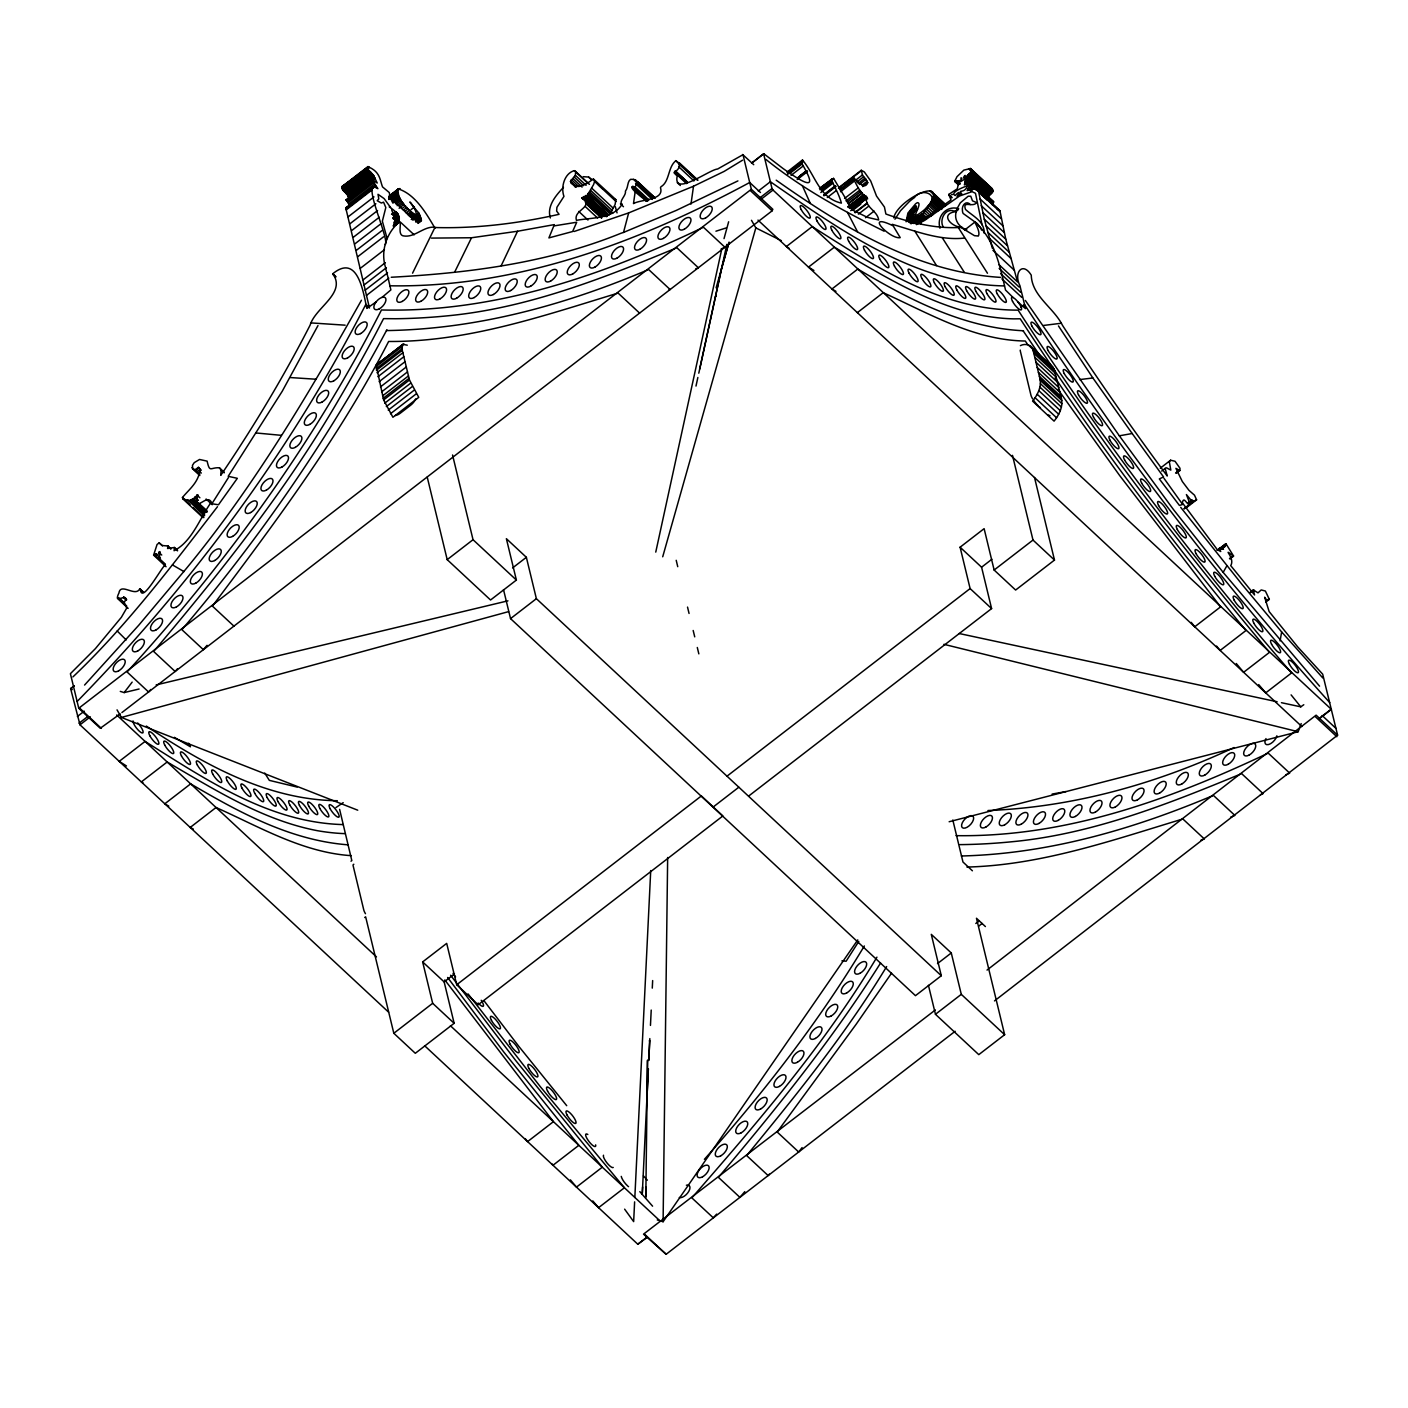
<?xml version="1.0" encoding="UTF-8"?>
<svg xmlns="http://www.w3.org/2000/svg" width="1408" height="1408" viewBox="0 0 1408 1408"><rect width="100%" height="100%" fill="white"/><g stroke="black" fill="none" stroke-linecap="round" stroke-linejoin="round"><path stroke-width="1.5" d="M819.456 188.461L833.589 178.376L852.597 210.091L867.346 217.325L878.68 220C877.483 210.954 866.096 208.014 866.237 198.704L867.645 198.845L866.008 196.222L849.974 208.525M908.406 221.848C902.968 214.667 923.226 196.574 913.862 211.834C909.357 221.355 923.454 215.354 925.179 210.602C954.36 172.11 897.635 198.722 893.728 217.853M223.995 472.05L219.384 467.773C210.39 467.192 209.81 473.211 207.117 461.138L199.531 459.466L194.234 462.651L192.509 465.256L192.614 469.11L195.149 469.638L198.616 467.315L199.918 469.146C199.179 481.906 189.165 489.298 182.424 497.499L183.04 499.066L189.288 500.491C193.494 501.195 200.816 489.139 196.962 498.291C196.31 511.843 206.747 493.539 211.306 502.093C199.813 518.126 192.104 541.534 174.082 550.704L174.451 547.466L167.552 548.504L168.01 546.022L162.307 545.512L159.157 542.872L157.062 544.491L153.613 555.122L155.883 553.837L160.477 558.131M348.075 184.466L342.918 188.461L342.214 187.475L369.002 167.147C380.336 172.198 379.878 180.171 382.536 186.912L389.294 192.579L390.139 198.123C392.304 198.616 430.074 238.85 418.634 212.784C395.138 185.68 428.261 217.606 411.259 219.454M647.522 1060.066L647.099 1094.738L648.366 1068.654M645.814 1196.642L647.504 1060.594M645.814 1197.557L645.955 1187.102M657.254 1219.962L663.098 1221.739L667.656 857.507M960.274 183.797L957.194 180.946L954.677 181.421L956.982 176.686L963.846 170.122L970.534 168.52L970.077 170.421L971.573 171.266L966.134 176.95L964.392 184.906L971.89 181.702L967.12 190.573L974.494 189.042L978.507 191.083L984.28 219.19L992.394 248.371M992.147 204.67L993.608 201.837L972.101 181.826M121.898 712.571L772.112 210.83L772.834 209.282L751.344 189.27L742.984 154.704L717.605 169.03C709.579 169.382 672.795 197.366 677.195 176.035L674.221 173.026L675.136 171.23L686.294 181.298M120.19 713.891L100.25 728.27L78.76 708.259L70.4 673.693L95.445 648.578L121.37 617.302L126.755 608.01L124.186 602.765C130.979 590.163 112.306 606.109 118.923 593.05C120.49 582.19 135.274 597.291 139.656 589.019L143.475 591.906M391.653 209.739L394.962 218.962L395.173 225.333C404.8 218.557 395.208 210.69 389.242 206.923L390.544 207.434L384.12 198.598L378.013 194.304L378.787 198.915L377.221 200.728L381.339 203.034L383.557 202.154L385.81 207.522L382.36 221.197L387.165 238.638M642.294 1193.28L642.594 1187.014M348.656 195.888L343.059 190.291L342.918 188.461M634.621 1201.869L633.653 1221.616L624.624 1209.155M634.832 1197.486L650.725 870.566M642.259 1194.354L648.331 1069.288M648.771 1060.523L649.827 1038.576M650.461 1025.411L651.218 1010.064M652.274 988.117L652.661 980.566M648.789 1059.978L649.739 1040.494A61.107 58.819 54.8 0 1 649.282 1040.882M1230.064 558.818L1233.514 555.949L1225.928 543.699L1217.322 550.352L1225.928 543.699M1176.419 473.176L1179.869 470.518L1180.01 468.301L1175.029 461.261L1170.594 460.222L1169.326 461.806L1170.822 470.114L1166.422 467.773L1165.138 468.406L1167.232 476.01A874.069 237.424 52.3 0 1 1062.547 325.442C1053.835 307.789 1031.853 296.067 1031.254 275.158C1022.349 260.85 1013.32 273.029 1019.99 285.771A337.286 91.626 52.3 0 0 1022.384 295.504L1025.482 308.634L1018.107 302.174M623.48 206.73C616.686 201.731 626.384 196.469 625.451 191.101C628.355 187.651 627.123 181.632 630.555 179.344C636.011 178.816 638.616 181.755 635.131 187.07L648.947 199.936M416.68 215.336C408.267 210.848 396.405 199.197 398.288 188.918C415.149 194.181 426.29 213.347 435.019 228.272M786.931 172.163L802.49 160.002C815.496 175.525 819.28 198.194 841.421 203.122C838.341 192.21 833.624 186.05 831.512 179.15M1221.757 548.997L1225.189 546.339L1225.84 543.822M603.152 216.234L584.725 199.074C578.706 199.285 585.218 195.571 587.154 195.606L607.112 214.192M620.418 203.878L622.125 203.966C613.87 219.05 591.448 217.536 576.435 220.334C573.32 210.25 591.149 208.542 584.725 199.074M1184.269 508.798L1190.182 504.24L1186.398 494.56L1190.693 499.805L1193.72 501.213L1196.589 499.822L1194.494 495.176L1188.95 490.318L1182.315 481.501L1175.891 468.336L1179.869 470.518M369.477 308.018L346.051 209.106L346.456 207.31L348.216 207.152M802.49 160.002L802.771 162.026L787.653 173.677M690.994 204.072L693.51 186.226L724.134 171.406L742.562 160.178M1049.594 364.795L1054.293 369.336L1061.474 398.834C1063.216 406.93 1059.01 414.973 1054.082 421.133L1032.592 401.122C1037.52 394.962 1041.726 386.918 1039.984 378.822L1033.208 350.786C1032.398 344.766 1025.165 343.059 1020.395 345.629M939.981 228.254C936.197 215.882 947.25 204.917 958.725 208.771L956.243 211.605C953.726 219.613 959.059 227.568 966.803 229.768M1280.101 640.886L1281.632 631.928L1242.261 584.725L1180.714 507.355M402.776 344.326L401.931 348.867L409.464 380.002L418.757 397.338L392.92 417.278L383.627 399.942L376.2 365.2L402.776 344.326L407.282 345.189M655.758 552.112L721.688 249.357M724.029 238.621L728.64 221.778M695.992 386.074L697.858 377.485M698.79 373.19L726.845 244.358M721.53 268.734L699.688 369.107M635.131 187.07C623.322 184.765 648.437 201.52 645.955 201.362M575.414 187.229L570.469 181.403L575.362 175.296L575.661 171.494L574.306 170.65C564.344 173.325 560.63 187.37 563.957 196.398L556.917 207.31L556.635 211.094L559.064 214.315A874.069 437.29 -47 0 1 436.533 227.568C424.934 224.682 415.43 237.811 403.867 235.963C395.736 235.4 404.36 217.272 397.109 223.96C385.915 234.942 380.794 251.803 385.387 266.939A337.286 168.749 -47 0 0 387.798 276.584L390.878 289.907L381.973 297.405M570.821 182.952C578.635 189.939 586.784 183.85 593.366 178.957L594.581 181.509L593.613 184.518L587.154 195.606M585.939 195.413L607.429 215.424L607.042 216.339L585.552 196.328M593.366 178.957L615.859 199.637L615.102 204.53L610.403 213.294L587.998 193.459M1225.189 546.339L1222.285 546.814L1223.464 549.314L1219.328 548.258L1220.736 551.514L1217.41 549.789L1182.35 502.762C1183.899 494.982 1187.12 506.37 1190.182 504.24M987.624 196.962C991.144 194.198 993.942 190.96 992.253 188.707L970.534 168.52M219.384 467.773L221.109 469.99L220.757 475.358A874.069 437.29 -47 0 0 310.13 325.107C315.357 307.366 346.685 293.198 332.781 273.75C357.773 253.246 363.246 291.878 366.837 308.44L376.006 301.998M391.23 277.253C469.251 273.064 548.029 262.926 620.91 233.288L623.515 232.426L628.672 212.907L693.51 186.226M675.558 171.283C680.469 168.414 680.627 162.853 675.822 160.811C667.832 166.83 669.75 181.685 660.986 186.736L660.475 187.722C664.594 200.482 641.062 199.144 633.494 203.597L635.219 191.347M716.126 287.813L728.658 243.531M721.547 268.682L729.08 242.106M662.71 556.794L755.832 227.885L751.485 220.299M961.03 178.622C959.904 176.634 964.762 178.622 958.989 181.122L957.317 188.778L948.763 194.427L951.034 199.971L924.246 218.979L915.552 223.168M342.214 187.475L341.95 186.542L354.851 177.514M1013.144 297.546L1005.506 290.03C1000.419 268.347 996.019 245.467 980.971 228.096C967.454 213.171 981.957 230.349 978.314 236.051L974.442 235.664L961.101 227.515L957.422 227.55A874.069 237.424 52.3 0 1 885.878 214.016L884.435 207.029L876.533 196.082L870.707 180.981L864.336 171.97L861.291 170.28L862.453 174.944L867.768 182.6C864.811 190.379 858.493 181.773 854.022 178.57L840.242 189.2M949.15 821.744L1298.158 731.72L1301.186 723.571M956.683 209.282L960.309 202.84L968.194 196.222L970.763 196.205L972.488 200.816L976.624 202.629C972.787 207.997 962.298 199.883 965.466 209.405C972.594 216.11 984.632 221.144 984.21 233.27M854.022 178.57L853.741 179.238C856.733 185.293 861.01 194.198 866.008 196.222M140.413 589.037C141.258 605.51 161.586 566.931 165.37 564.802L159.21 558.659C161.674 542.784 158.048 559.363 155.883 553.837M801.838 162.659L787.459 173.026M78.76 708.259L751.344 189.27M987.026 970.077L1316.11 715.158L1337.6 735.17L994.488 1000.912M501.213 265.69L517.546 231.246L554.365 224.611L548.909 237.899L572.616 231.528L576.717 222.235L554.752 225.79M412.562 273.17L434.896 227.515M454.59 272.272L471.504 237.758L517.546 231.246M317.979 325.582L282.216 391.301L228.184 476.326L237.336 478.315L218.486 504.786L211.904 503.747L228.395 477.629M349.765 205.339L346.122 199.742L374.651 177.883M388.608 1012.176L79.992 724.821L70.646 688.688L74.219 685.819M751.59 163.24L763.77 153.718L782.795 168.326C816.094 192.104 813.542 183.656 801.24 162.395M207.029 645.322L203.368 649.686L181.878 629.675C260.709 537.293 329.595 436.832 386.918 329.736M894.96 219.208L900.469 210.778L909.322 201.573A29.938 14.978 -47 0 1 914.408 197.613C921.554 187.141 940.157 194.568 928.224 205.48A29.744 14.872 -47 0 1 924.598 209.598C905.467 225.35 924.194 202.981 917.453 202.664A4.594 2.288 -47 0 0 915.446 204.002L907.914 213.066L906.101 221.795M361.451 300.238C308.968 393.413 254.338 486.059 186.12 568.779L138.794 625.17L84.568 685.062M1319.56 686.154L1223.165 572.387L1226.914 565.734M864.336 945.965C818.418 1022.314 763.523 1092.819 704.405 1159.312M1249.899 592.592L1253.349 589.934L1258.013 592.856L1261.198 589.934L1265.37 591.026L1269.347 599.333L1266.514 599.826L1264.63 597.221L1269.136 611.547L1297.56 646.73L1322.693 674.186L1337.6 735.17M858.81 941.354L846.12 961.224L841.914 960.837M957.053 196.539C961.506 190.062 957.739 192.579 955.205 195.536C949.221 192.826 963.899 186.701 968.053 185.698L965.008 182.811M886.653 966.557C845.944 1033.754 796.4 1094.949 746.645 1155.563L768.134 1175.574L769.366 1174.131M876.938 957.158C824.824 1044.314 758.314 1121.525 691.838 1197.856L713.328 1217.867L716.654 1214.118M880.563 963.054C832.744 1038.946 776.178 1108.888 718.414 1177.352L739.904 1197.363L744.797 1191.643M891.528 973.192L856.117 1024.32L777.181 1131.997L798.67 1152.008L802.102 1147.59M663.098 1221.739L857.771 939.893M967.472 186.226C964.005 194.251 957.475 188.83 961.787 193.846M217.483 506.686C172.058 565.558 126.966 625.592 72.917 676.914M120.278 691.381L124.168 692.578L132.158 682.123M177.426 668.818L175.138 671.475L153.648 651.464C220.898 571.912 286.211 490.054 338.659 399.784A1097.413 549.032 -47 0 0 375.549 333.995L383.557 318.63L395.331 318.736A1098.082 549.366 -47 0 0 447.445 315.832C527.525 308.211 603.134 278.256 676.861 247.738L698.35 267.749L695.693 268.91M150.779 689.48L148.562 691.979L127.072 671.968C226.882 562.602 314.16 442.077 381.462 309.971C494.578 312.805 602.712 275.546 703.437 227.234L724.926 247.245L721.125 248.987M964.462 179.309L960.274 181.861M563.446 187.37C555.984 195.395 546.55 206.114 550.387 217.941M77.123 701.501C192.051 583.933 290.611 450.683 365.851 304.339L368.914 307.19M341.898 186.718L367.981 166.584L369.002 167.147M341.986 187.053L368.28 166.69M358.301 174.856L361.733 172.198M365.182 169.541L368.632 166.883M342.126 188.549L368.368 168.027L367.981 166.584M342.179 188.83L368.755 168.52L351.525 181.808M342.408 189.288L368.403 168.362M342.707 189.763L368.245 169.347M343.059 190.291L368.544 169.822M343.517 190.819L369.354 170.878L373.331 175.05L377.238 183.005L371.976 179.802L377.872 188.69C359.832 177.021 389.77 238.867 385.299 244.517M343.974 191.347L369.811 171.406M344.467 191.822L370.304 171.882M344.925 192.21L370.762 172.269M345.33 192.491L371.166 172.568M345.664 193.002L371.501 173.061M346.122 193.6L371.958 173.659M346.597 194.11L372.434 174.17M347.16 194.691L372.997 174.75M373.331 175.05L347.494 194.99L349.536 199.355M347.688 195.342L373.525 175.402M347.97 195.976L373.806 176.035M348.128 196.328L373.965 176.387M348.251 196.627L374.106 176.686M348.41 196.944L374.246 177.003M348.656 197.49L374.493 177.549M346.174 200.165L374.81 178.218M346.526 200.71L374.95 178.534M361.328 189.517L375.109 178.886M347.125 201.555L372.962 181.614M347.917 202.699L373.754 182.758M348.832 204.002L374.669 184.061M346.192 207.574L372.662 187.211M346.051 207.979L373.296 187.141M345.981 208.472L375.602 185.398M356.822 200.499L374.053 187.211M346.051 209.106L371.888 189.165M346.227 209.845L372.064 189.904M348.163 216.814L374 196.891M350.011 223.714L375.866 203.773M389.259 195.941L398.288 188.918M388.96 196.486L398.816 188.654M390.826 195.202L399.45 188.566M388.766 197.138L400.03 188.584M388.696 197.912L397.302 191.259M388.731 198.792L397.355 192.139M388.872 199.514L397.478 192.878M390.843 199.038L397.742 193.723M391.178 199.936L398.077 194.621M351.754 230.507L377.59 210.566M391.635 200.939L398.534 195.624M392.198 202.013L399.08 196.68M392.832 203.122L399.731 197.806M395.349 203.086L400.523 199.091M353.39 237.213L379.245 217.272M396.194 204.354L401.368 200.358M397.144 205.674L402.301 201.678M399.802 205.621L403.251 202.963M399.115 208.261L404.29 204.266M391.547 214.262L394.997 211.587M392.11 214.333L395.542 211.675M392.339 214.403L395.789 211.746M354.939 243.813L380.794 223.872M392.674 214.614L396.106 211.957M393.026 214.878L396.475 212.221M393.395 215.213L396.827 212.555M402.107 208.49L405.557 205.832M393.8 215.653L397.25 212.995M394.17 216.093L397.619 213.435M392.762 217.888L397.936 213.893M403.41 210.021L406.859 207.363M393.078 218.346L398.235 214.35M393.466 219.366L398.64 215.371M404.712 211.482L408.162 208.824M395.49 218.997L398.939 216.339M395.718 219.859L399.15 217.202M356.382 250.325L382.219 230.384M394.152 221.989L399.309 218.011M406.05 212.942L409.499 210.285M394.187 222.693L399.344 218.698M411.013 209.669L414.445 207.011M394.152 223.309L399.326 219.314M393.677 224.558L398.851 220.581M407.37 214.35L410.802 211.693M393.131 225.738L398.306 221.76M394.222 225.474L397.654 222.816M393.483 226.424L396.915 223.766M408.162 215.142L411.611 212.485M408.936 215.864L412.386 213.206M409.658 216.462L413.107 213.805M357.72 256.731L383.574 236.79M410.379 217.026L413.829 214.368M411.048 217.483L414.498 214.826M411.646 217.818L415.096 215.16M413.406 216.955L418.634 212.784M412.21 218.046L415.642 215.389M412.65 218.134L416.891 214.755M414.075 217.835L419.25 213.858M412.878 220.194L419.76 214.861M415.166 220.088L420.323 216.093M415.606 221.232L420.781 217.237M415.958 222.288L421.133 218.31M417.912 221.918L421.344 219.261M418.035 222.763L421.467 220.106M418.018 223.379L421.467 220.722M360.325 268.33L384.437 249.709M362.965 279.963L385.352 262.68M364.003 285.014L386.39 267.731M365.147 290.189L387.552 272.906M366.432 295.451L388.819 278.168M376.2 365.2L402.037 345.259M403.92 344.01L376.939 364.267M375.901 366.714L401.755 346.773M376.094 368.808L401.931 348.867M376.411 370.269L402.248 350.328M376.992 372.698L402.829 352.757M377.96 376.693L403.814 356.752M379.157 381.656L405.011 361.715M380.442 386.918L406.278 366.978M381.638 391.864L407.475 371.923M382.606 395.859L408.443 375.936M383.187 398.306L409.024 378.365M383.627 399.942L409.464 380.002M384.754 403.146L410.608 383.205M386.32 406.578L412.157 386.637M388.238 410.15L414.093 390.21M390.474 413.741L416.31 393.8M751.714 163.029L763.77 153.718M70.646 688.688L74.096 686.03M77.37 716.478L84.269 711.163M758.314 191.048L770.37 181.738C840.594 230.226 915.71 284.434 1004.502 285.912M788.198 172.269L801.979 161.638M787.741 173.061L801.522 162.43M787.618 174.24L801.398 163.61M789.677 173.536L801.733 164.226M79.006 723.254L87.63 716.619M759.95 197.806L772.006 188.514L763.646 153.947M791.05 175.366L803.106 166.056M79.992 724.821L90.323 716.83M760.936 199.373L772.992 190.062L1331.387 709.368L1319.314 718.678M799.603 176.018L806.696 170.632M797.579 177.848L806.203 171.195M797.861 178.077L807.066 170.949M797.192 179.555L807.541 171.582M820.054 188.126L832.234 178.798M820.09 188.602L833.589 178.376M820.723 188.373L829.347 181.738M820.653 189.112L830.984 181.139M819.949 189.763L825.123 185.768M828.573 183.11L832.022 180.453M820.794 189.464L831.125 181.491M821.515 190.397L831.864 182.424M820.829 192.526L832.885 183.234M824.032 194.568L835.226 185.715M823.574 195.307L835.63 186.014M823.962 195.8L836.018 186.49M838.886 187.563L861.291 170.28M838.464 188.408L860.869 171.142M827.306 197.507L835.912 190.854M845.451 184.043L854.058 177.39M839.96 189.869L853.741 179.238M840.946 189.429L854.726 178.798M840.541 191.752L854.322 181.104M855.554 180.259L862.453 174.944M856.803 182.037L863.702 176.722M858.106 183.48L865.005 178.165M859.373 184.483L866.272 179.168M844.571 198.44L858.352 187.81M862.206 185.046L867.381 181.051M862.611 186.595L867.768 182.6M845.944 200.851L859.725 190.221M847.088 202.048L860.869 191.418M848.021 203.544L861.802 192.896M848.443 203.931L862.365 193.072M847.81 206.765L863.315 194.814M848.109 207.205L863.614 195.237M850.432 205.674L864.213 195.043M848.989 207.398L864.494 195.43M849.253 207.926L864.758 195.958M849.605 208.314L865.11 196.346M851.646 209.246L867.134 197.278M850.731 210.672L867.31 197.648M851.805 209.968L867.31 198M853.864 209.475L860.763 204.16M854.973 212.379L867.029 203.086M855.149 212.802L867.205 203.491M858.405 214.139L868.736 206.166M865.498 217.747L874.104 211.112M503.518 589.653L510.541 618.622L915.464 995.667L941.301 975.726L536.378 598.682L526.363 557.304L506.37 538.683L516.384 580.061L490.547 600.002L447.198 559.645L473.035 539.704L452.549 454.995M512.582 567.934L526.363 557.304M857.366 312.629L883.203 292.688C928.682 313.28 974.125 340.331 1025.323 341.018L1027.4 344.168M964.656 230.014L975.093 221.901M510.541 618.622L536.378 598.682M1021.046 307.173L1024.496 304.515C1115.946 444.752 1217.603 578.248 1329.733 702.592M351.014 861.203L351.824 860.57L339.61 809.336M364.725 917.523L365.64 916.819L393.818 1033.278L415.307 1053.29L454.15 1023.299L444.154 981.922L422.646 961.91L446.688 943.378L456.702 984.755L478.192 1004.766L722.867 815.954L701.378 795.942L456.702 984.755M748.651 796.066L991.602 608.59L970.112 588.579L960.098 547.202L984.122 528.651L994.136 570.029L1015.626 590.04L1054.486 560.067L1034.51 477.488M444.154 981.922L454.45 973.984M991.602 608.59L981.587 567.213L991.883 559.258M393.818 1033.278L432.661 1003.288L422.646 961.91M727.162 776.054L970.112 588.579M994.136 570.029L1032.997 540.056L1012.493 455.347M712.994 807.154L738.83 787.213M1160.262 468.213L1170.594 460.222M1161.688 471.064L1165.138 468.406M1175.574 473L1179.024 470.342M1188.264 502.762L1191.714 500.104M1188.686 503.149L1192.136 500.491M1189.232 503.043L1192.682 500.386M1184.058 508.693L1194.389 500.72M1186.24 507.795L1196.589 499.822M1219.099 549.472L1222.549 546.814M1219.011 550.299L1222.461 547.642M1229.483 558.536L1233.496 556.16M1230.064 558.624L1233.514 555.949M1250.304 592.557L1253.754 589.899M1265.774 602.202L1269.347 599.333M975.797 923.49L979.229 920.832M978.648 926.147L982.098 923.49M937.499 963.6L951.28 952.97L931.286 934.349L941.301 975.726M955.152 1031.272L666.142 1254.282L643.526 1234.147L935.37 1009.941M424.6 1045.704L637.806 1244.232L646.413 1237.579M985.406 926.57L976.466 918.245L1004.643 1034.704L978.789 1054.645L935.458 1014.288L961.294 994.347L951.28 952.97M1318.75 718.784L1330.806 709.474M646.994 1237.474L637.806 1244.232M964.902 176.44C966.627 172.568 960.168 181.104 966.134 176.95L993.608 201.837M1281.438 702.698L1300.781 706.834L1303.79 704.722M335.931 807.558L343.2 802.648M958.637 194.955L960.89 193.829M958.232 209.475L957.141 210.038A11.546 5.773 -47 0 1 954.061 211.077C945.243 207.504 938.854 220.282 943.413 227.269M737.915 180.91L676.315 210.39L623.515 232.426M956.243 211.605C939.453 213.418 950.523 227.058 962.122 227.392M1285.874 774.875L1289.693 773.133L1268.203 753.122C1170.277 799.533 1065.891 837.32 956.032 835.648M1260.459 794.798L1263.117 793.637L1241.627 773.626C1167.901 804.144 1092.291 834.099 1012.211 841.72A1098.082 549.366 -47 0 1 960.08 844.624M1234.13 747.525C1156.866 783.675 1073.459 807.259 987.941 810.533M668.694 290.136L670.12 289.538L648.63 269.526C565.488 304.902 477.294 329.226 386.461 330.581M991.866 202.154L993.01 201.749M1230.592 817.186L1234.886 815.426L1213.397 795.397C1133.299 829.136 1048.854 853.846 961.4 855.994M952.723 194.392L951.544 194.726M916.467 224.629L924.704 220.37L959.517 196.029L972.066 191.646L975.48 193.301L982.08 224.928M958.989 181.122L957.194 180.946M990.669 188.813L992.253 188.707M628.672 212.907L574.077 231.51M1200.883 840.189L1204.35 838.974L1182.861 818.963C1112.267 840.259 1041.357 865.181 966.926 867.064M715.933 231.194L726.37 227.885M117.04 709.861L121.387 717.446L508.552 611.635M124.168 692.578L139.093 689.005M156.165 684.922L507.954 600.829M613.73 199.197L615.859 199.637M1052.11 794.077L1065.979 791.56M1025.358 300.45L1119.342 435.811L1132.19 433.523L1163.554 476.942L1159.33 478.914L1179.446 505.454L1182.65 504.416L1163.923 478.245M1043.539 325.442L1061.122 323.277M1079.566 379.597L1092.89 377.978L1132.19 433.523M471.504 237.758L431.358 238.093M583.194 176.686L588.632 177.056L591.554 179.538M964.163 238.11C939.365 240.715 915.693 231 892.267 224.33L900.205 237.635C890.12 239.642 863.403 211.728 892.514 225.509M389.875 285.789C517.352 287.989 639.003 242.158 749.707 182.494L760.461 192.509M337.357 800.73C266.834 799.92 203.403 764.104 146.291 726.053M351.226 855.659C302.614 852.491 259.635 826.936 216.04 807.506L190.203 827.446L193.318 829.048M290.33 377.555L315.99 379.227M311.238 322.925L345.154 325.178M835.947 291.35L831.97 288.974L857.806 269.051C908.723 299.323 963.054 327.818 1023.475 330.774M343.27 824.595C268.946 822.677 205.85 779.451 145.077 741.418L119.222 761.358L126.474 765.987M1000.595 277.394C916.837 272.219 843.075 227.392 776.195 180.189M256.115 432.978L281.354 435.336M970.27 204.547C966.046 199.883 961.47 205.533 962.456 210.725A15.805 7.902 -47 0 0 963.213 213.523L977.416 223.714L980.936 228.554A46.552 23.285 -47 0 1 981.499 230.067M348.146 844.835C290.646 840.488 239.395 812.486 190.643 783.851L164.806 803.792L168.784 806.15M346.122 199.742L347.125 200.182M297.141 787.072L269.333 780.366L264.757 773.098M997.234 209.141L999.997 211.094L1005.77 239.202L1017.016 280.016M959.147 633.512L1277.144 701.765M943.923 644.318L1298.158 731.72M121.387 717.446L357.738 810.198M884.136 231.194C842.846 210.742 801.838 188.496 765.917 159.421M755.832 227.885L781.299 240.662M172.48 564.925L183.973 571.595M174.346 737.334L190.45 746.803L188.619 743.248M813.912 270.459L808.491 267.115L834.328 247.174C881.813 274.824 929.738 305.36 984.456 315.85A1097.413 298.091 52.3 0 0 1013.848 318.859L1020.202 318.789L1030.304 334.189A1098.082 298.285 52.3 0 0 1074.92 400.101C1135.094 487.678 1201.57 570.698 1269.47 652.362L1243.616 672.302L1236.277 663.502M143.194 783.094L141.328 781.933L167.165 761.992C214.65 789.642 262.574 820.178 317.293 830.667A1097.413 298.091 52.3 0 0 344.837 833.624M789.114 248.301L786.386 246.541L812.222 226.6C874.896 266.306 941.002 310.358 1018.107 310.13C1100.686 437.307 1192.224 558.395 1291.558 672.936L1265.722 692.877L1258.699 684.605M347.6 200.499L348.621 201.221M70.77 688.477L72.283 689.638M347.6 193.512L348.656 194.586M347.97 194.498L347.09 193.494M1232.933 555.878C1220.947 546.568 1235.626 557.568 1230.733 565.629L1254.546 594.968L1253.349 589.934M970.182 168.502L992.306 189.024M969.69 168.608L993.08 190.538M971.027 170.227L993.186 190.819M969.179 168.802L993.062 191.277M971.362 171.741L992.851 191.752M971.045 172.251L992.552 192.262M970.605 172.797L992.094 192.808M970.094 173.307L991.584 193.318M969.531 173.8L991.021 193.811M968.95 174.17L990.44 194.181M968.405 174.469L989.894 194.48M968.141 174.962L989.63 194.99M967.701 175.56L989.19 195.571M967.19 176.07L988.68 196.082M966.539 176.651L993.59 202.154M966.011 177.302L993.326 202.682M965.923 177.936L970.534 182.213M982.819 193.653L985.882 196.522M965.888 178.27L970.482 182.565M982.766 194.005L985.829 196.856M965.835 178.587L970.446 182.864M971.326 183.533L992.834 203.544M965.8 178.904L970.394 183.198M977.17 189.552L999.68 210.461M965.712 179.432L970.306 183.726M976.501 189.288L999.997 211.094M965.659 179.766L970.253 184.061M975.744 189.13L1000.173 211.834M965.589 180.118L970.2 184.413M970.658 184.659L975.251 188.954M981.394 194.674L987.536 200.394M965.536 180.435L968.616 183.286M965.483 180.787L968.563 183.638M965.36 181.315L968.422 184.184M965.272 181.667L968.352 184.536M969.866 185.962L972.928 188.813M965.184 182.054L968.264 184.906M965.096 182.389L968.176 185.258M969.056 187.299L972.118 190.15M979.898 198.792L1001.387 218.821M968.282 188.549L971.362 191.4M956.613 181.315L959.693 184.166M956.067 181.579L959.13 184.448M954.747 180.629L957.81 183.498M954.659 181.069L958.654 184.571M981.218 205.691L1002.725 225.702M954.677 181.421L958.214 184.624M982.696 212.485L1004.186 232.496M984.28 219.19L1005.77 239.202M985.952 225.79L1007.459 245.802M948.763 194.427L951.843 197.296M948.763 194.99L951.843 197.859M987.8 232.302L1009.29 252.314M989.736 238.709L1011.226 258.72M931.621 191.646L946.246 205.163M930.706 191.101L946.053 205.41M929.685 190.714L945.032 205.005M933.997 195.536L944.733 205.533M992.922 250.307L1014.411 270.318M933.997 196.434L944.733 206.43M933.838 197.437L943.061 206.008M933.539 198.493L942.762 207.082M933.134 199.619L942.339 208.19M932.554 200.904L941.758 209.475M931.885 202.154L939.558 209.317M999.117 264.81L1017.544 281.952M931.058 203.491L938.731 210.637M999.152 268.435L1019.11 287.021M930.178 204.758L936.32 210.478M929.192 206.061L935.334 211.781M1000.578 273.592L1020.536 292.178M927.907 207.61L934.05 213.33M1001.862 278.872L1021.821 297.44M926.552 209.141L932.694 214.861M925.179 210.602L931.322 216.322M923.736 212.062L928.33 216.357M922.258 213.47L926.869 217.747M914.531 206.43L917.594 209.282M921.342 214.262L925.954 218.539M913.422 207.539L916.485 210.408M920.41 214.984L925.021 219.261M912.331 208.771L915.411 211.622M919.494 215.582L924.106 219.859M918.526 216.128L923.138 220.422M911.328 209.986L914.39 212.837M917.629 216.586L922.24 220.88M910.501 211.112L915.112 215.389M916.749 216.92L921.36 221.214M915.886 217.149L920.498 221.443M909.744 212.274L912.806 215.142M915.13 217.237L919.741 221.514M912.806 215.477L920.48 222.622M912.912 216.058L920.586 223.203M913.158 216.498L920.832 223.643M909.128 213.4L919.864 223.397M908.582 214.526L917.805 223.098M908.213 215.6L915.886 222.746M907.949 216.603L915.622 223.749M907.755 217.835L913.898 223.555M907.72 218.979L912.314 223.274M908.037 220.986L911.117 223.854M1030.093 345.699L1053.166 367.242M1028.104 344.784L1054.293 369.336M1033.208 350.786L1054.698 370.797M1033.789 353.214L1055.278 373.226M1034.757 357.21L1056.246 377.221M1035.954 362.173L1057.443 382.184M1037.221 367.435L1058.728 387.446M1038.418 372.381L1059.925 392.392M1039.403 376.376L1060.893 396.405M1039.984 378.822L1061.474 398.834M1040.318 380.459L1061.808 400.47M1040.424 383.662L1061.914 403.674M1039.914 387.094L1061.403 407.106M1038.822 390.65L1060.312 410.661M1037.203 394.258L1058.693 414.269M1035.109 397.778L1056.598 417.789M1038.189 405.715L1037.837 405.381A8.994 2.446 52.3 0 1 1033.507 400.259M1039.139 406.595L1040.477 407.845M742.614 154.475L753.738 164.701M1322.147 715.528L1335.963 728.394M750.622 190.819L772.112 210.83M1315.371 716.707L1336.861 736.718M757.997 220.106L1301.854 726.528M679.518 163.011L697.946 180.154M679.026 163.029L697.435 180.189M675.576 160.6L683.232 167.552M689.92 173.677L696.062 179.397M679.888 164.842L695.235 179.133M678.621 166.672L693.968 180.963M676.456 171.794L687.192 181.79M675.136 171.23L686.858 182.037M674.678 171.53L686.946 182.97M674.256 172.181L686.523 183.603M677.266 182.653L680.346 185.522M1032.997 540.056L1054.486 560.067M637.613 181.632L654.491 197.366M635.272 179.661L655.213 198.229M633.67 179.274L638.792 184.078M643.403 188.373L654.139 198.37M635.237 180.946L638.299 183.814M649.053 193.811L653.664 198.106M636.874 182.917L652.221 197.208M635.536 183.726L652.414 199.443M632.949 186.208L648.296 200.499M632.403 186.49L647.75 200.781M632.016 186.982L647.363 201.274M598.382 184.906L602.976 189.182M594.581 181.509L616.07 201.52M588.632 177.056L591.712 179.907M575.661 171.494L589.477 184.36M574.306 170.65L588.122 183.515M591.765 188.197L613.254 208.208M575.362 175.296L586.098 185.31M590.885 190.59L612.374 210.602M574.288 177.074L583.493 185.662M589.618 191.805L612.674 213.4M588.914 193.283L610.403 213.294M572.88 178.517L582.085 187.088M588.403 193.688L609.893 213.699M571.243 179.52L578.917 186.666M587.418 195.184L608.907 215.195M570.469 181.403L576.611 187.123M585.675 195.8L607.165 215.829M585.165 196.715L606.672 216.726M584.637 196.926L604.595 215.512M583.44 196.574L604.947 216.586M960.098 547.202L981.587 567.213M582.067 197.63L589.741 204.794M592.821 207.645L602.026 216.216M582.032 198.018L601.99 216.603M585.288 202.066L588.35 204.917M586.274 203.438L601.621 217.747M586.221 203.861L601.586 218.152M585.253 206.536L597.538 217.976M578.758 211.446L587.963 220.035M639.584 313.104L618.094 293.075C543.294 315.814 467.738 342.038 388.626 341.475C340.12 436.11 276.056 521.347 212.414 606.109L233.922 626.138M400.083 221.83L414.163 234.837M332.781 273.75L335.861 276.619M332.658 274.19L335.738 277.059M972.4 870.795L962.966 862.013L952.811 820.002M473.035 539.704L516.384 580.061M961.294 994.347L1004.643 1034.704M221.109 469.99L224.189 472.842M198.229 467.35L201.291 470.219M196.698 468.794L201.309 473.07M195.149 469.638L199.742 473.933M191.928 467.597L199.602 474.742M193.688 469.814L199.83 475.534M206.096 499.013L212.238 504.733M196.821 494.93L199.883 497.781M194.973 497.288L198.352 500.333M194.638 497.358L197.701 500.21M199.637 504.099L207.31 511.245M193.882 499.083L206.149 510.523M193.53 499.136L205.814 510.558M192.421 498.696L207.082 512.107M192.227 499.382L206.043 512.248M191.717 499.77L205.533 512.635M190.643 499.664L204.459 512.53M189.288 500.491L204.635 514.782M187.704 499.998L204.582 515.715M182.424 497.499L190.098 504.645M193.178 507.514L203.914 517.51M183.04 499.066L202.998 517.651M174.451 547.466L177.531 550.317M174.451 547.994L177.514 550.862M168.01 546.022L171.072 548.874M167.499 546.005L170.579 548.856M159.157 542.872L162.466 545.864M158.664 552.182L161.744 555.034M160.741 560.085L165.352 564.379M154.634 555.034L165.37 565.048M153.613 555.122L166.056 566.755M139.656 589.019L142.736 591.87M123.64 596.798L126.702 599.65M123.376 597.379L126.438 600.23M119.398 598.189L123.992 602.483M117.498 597.397L126.702 605.968M117.41 598.382L128.146 608.379M432.661 1003.288L454.15 1023.299M116.688 714.982L376.464 956.877M450.437 1025.763L660.546 1221.405M79.904 708.382L101.394 728.394M644.653 1234.27L666.142 1254.282M1322.851 678.005L1281.632 631.928M117.163 630.96L126.174 639.918M643.438 1175.926L647.363 1180.168M652.59 1206.181L639.813 1191.643M592.803 1200.918L598.558 1207.694L624.413 1187.754L540.267 1086.624L468.09 993.942M570.398 1179.851L576.47 1187.12L602.307 1167.179L515.61 1060.382L450.578 975.216M551.778 1163.8L552.992 1165.261L578.829 1145.32L503.782 1052.022L447.603 977.469M1216.53 646.061L1220.138 650.443L1245.992 630.502C1178.637 549.155 1114.115 465.45 1055.12 377.802M566.72 1105.685L518.989 1046.584L484 1000.736M1291.101 694.883L1300.781 706.834M1191.221 622.354L1194.741 626.789L1220.595 606.848L1119.624 475.499L1057.936 389.33M525.237 1138.65L527.595 1141.606L553.432 1121.666L444.787 979.933M1223.165 572.387L1173.726 509.89L1119.342 435.811M453.042 973.333L455.594 976.923M1092.89 377.978L1058.464 325.917M1041.216 357.526L1023.106 330.757M958.285 227.515L987.483 273.24M942.234 237.688L964.304 272.254M914.76 231.053L936.496 265.549M772.006 188.514L772.992 190.062M847.51 212.45L857.613 231.986M802.314 185.592L810.339 203.474M615.296 206.659L617.056 212.89M928.435 985.318L935.458 1014.288M676.21 560.296L677.741 566.685M687.526 607.094L689.058 613.466M693.176 630.485L694.725 636.856M697.294 647.486L698.843 653.875M427.222 477.066L447.198 559.645M365.464 913.704A8.994 2.446 52.3 0 1 363.792 910.026L353.091 865.568A8.994 2.446 52.3 0 1 353.848 864.301M595.654 1144.862A7.832 2.13 52.3 0 1 592.381 1145.144A7.832 2.13 52.3 0 1 586.168 1136.907A7.832 2.13 52.3 0 1 587.822 1134.478M613.237 1167.461A7.832 2.13 52.3 0 1 607.006 1162.938A7.832 2.13 52.3 0 1 603.504 1155.229M628.566 1186.662A7.832 2.13 52.3 0 1 627.968 1186.17M627.317 1185.606A7.832 2.13 52.3 0 1 621.262 1176.384M481.219 1000.278A7.832 2.13 52.3 0 1 483.278 1006.245A7.832 2.13 52.3 0 1 478.192 1003.059M137.685 722.99A7.832 2.13 52.3 0 1 143.141 732.054A7.832 2.13 52.3 0 1 137.79 729.661A7.832 2.13 52.3 0 1 133.038 720.914M970.746 815.619A7.832 3.925 -47 0 1 970.974 824.014A7.832 3.925 -47 0 1 961.629 826.408A7.832 3.925 -47 0 1 969.302 815.989M1276.88 735.803A7.832 3.925 -47 0 1 1268.52 744.55A7.832 3.925 -47 0 1 1266.003 738.584M686.382 1185.219A7.832 3.925 -47 0 1 688.776 1191.379A7.832 3.925 -47 0 1 679.307 1197.522M714.648 298.338A61.107 33.827 20.4 0 1 715.018 298.707M715.44 296.771A61.107 26.435 -29.9 0 1 715.95 296.384M395.19 415.483A8.994 4.506 -47 0 0 400.312 413.195L410.626 405.24A8.994 4.506 -47 0 0 415.677 398.922M1032.627 398.886A8.994 2.446 52.3 0 1 1030.955 395.226L1020.254 350.768A8.994 2.446 52.3 0 1 1020.29 350.082M1049.981 415.659A8.994 2.446 52.3 0 1 1048.379 414.955M528.898 1068.426A7.832 2.13 52.3 0 0 537.592 1076.909A7.832 2.13 52.3 0 0 532.154 1066.63A7.832 2.13 52.3 0 0 528.898 1068.426M547.571 1091.094A7.832 2.13 52.3 0 0 556.266 1099.578A7.832 2.13 52.3 0 0 550.845 1089.299A7.832 2.13 52.3 0 0 547.571 1091.094M567.019 1114.96A7.832 2.13 52.3 0 0 575.714 1123.443A7.832 2.13 52.3 0 0 570.275 1113.165A7.832 2.13 52.3 0 0 567.019 1114.96M491.427 1020.342A7.832 2.13 52.3 0 0 500.122 1028.808A7.832 2.13 52.3 0 0 494.683 1018.547A7.832 2.13 52.3 0 0 491.427 1020.342M510.136 1044.243A7.832 2.13 52.3 0 0 518.83 1052.726A7.832 2.13 52.3 0 0 513.392 1042.448A7.832 2.13 52.3 0 0 510.136 1044.243M330.141 808.72A7.832 2.13 52.3 0 0 338.835 817.186A7.832 2.13 52.3 0 0 333.414 806.925A7.832 2.13 52.3 0 0 330.141 808.72M319.845 808.438A7.832 2.13 52.3 0 0 328.539 816.922A7.832 2.13 52.3 0 0 323.101 806.643A7.832 2.13 52.3 0 0 319.845 808.438M212.696 773.995A7.832 2.13 52.3 0 0 221.39 782.478A7.832 2.13 52.3 0 0 215.97 772.2A7.832 2.13 52.3 0 0 212.696 773.995M197.314 764.931A7.832 2.13 52.3 0 0 206.008 773.414A7.832 2.13 52.3 0 0 200.57 763.136A7.832 2.13 52.3 0 0 197.314 764.931M181.474 755.955A7.832 2.13 52.3 0 0 190.168 764.438A7.832 2.13 52.3 0 0 184.747 754.16A7.832 2.13 52.3 0 0 181.474 755.955M164.736 745.078A7.832 2.13 52.3 0 0 173.43 753.562A7.832 2.13 52.3 0 0 167.992 743.301A7.832 2.13 52.3 0 0 164.736 745.078M149.846 735.768A7.832 2.13 52.3 0 0 158.541 744.251A7.832 2.13 52.3 0 0 153.12 733.973A7.832 2.13 52.3 0 0 149.846 735.768M308.722 806.115A7.832 2.13 52.3 0 0 317.416 814.581A7.832 2.13 52.3 0 0 311.995 804.32A7.832 2.13 52.3 0 0 308.722 806.115M299.464 805.429A7.832 2.13 52.3 0 0 308.158 813.912A7.832 2.13 52.3 0 0 302.72 803.634A7.832 2.13 52.3 0 0 299.464 805.429M289.661 804.707A7.832 2.13 52.3 0 0 298.355 813.19A7.832 2.13 52.3 0 0 292.917 802.912A7.832 2.13 52.3 0 0 289.661 804.707M278.027 801.592A7.832 2.13 52.3 0 0 286.722 810.058A7.832 2.13 52.3 0 0 281.301 799.797A7.832 2.13 52.3 0 0 278.027 801.592M267.221 797.632A7.832 2.13 52.3 0 0 275.915 806.098A7.832 2.13 52.3 0 0 270.477 795.837A7.832 2.13 52.3 0 0 267.221 797.632M254.69 793.197A7.832 2.13 52.3 0 0 263.384 801.662A7.832 2.13 52.3 0 0 257.963 791.402A7.832 2.13 52.3 0 0 254.69 793.197M241.93 788.022A7.832 2.13 52.3 0 0 250.624 796.506A7.832 2.13 52.3 0 0 245.203 786.227A7.832 2.13 52.3 0 0 241.93 788.022M227.269 780.859A7.832 2.13 52.3 0 0 235.963 789.325A7.832 2.13 52.3 0 0 230.542 779.064A7.832 2.13 52.3 0 0 227.269 780.859M985.882 827.042A7.832 3.925 -47 0 0 991.901 816.112A7.832 3.925 -47 0 0 981.446 821.867A7.832 3.925 -47 0 0 985.882 827.042M1159.629 793.038A7.832 3.925 -47 0 0 1165.648 782.091A7.832 3.925 -47 0 0 1155.194 787.846A7.832 3.925 -47 0 0 1159.629 793.038M1181.752 784.027A7.832 3.925 -47 0 0 1187.789 773.08A7.832 3.925 -47 0 0 1177.334 778.853A7.832 3.925 -47 0 0 1181.752 784.027M1204.773 775.104A7.832 3.925 -47 0 0 1210.792 764.174A7.832 3.925 -47 0 0 1200.338 769.93A7.832 3.925 -47 0 0 1204.773 775.104M1228.146 764.298A7.832 3.925 -47 0 0 1234.165 753.35A7.832 3.925 -47 0 0 1223.728 759.106A7.832 3.925 -47 0 0 1228.146 764.298M1249.178 755.04A7.832 3.925 -47 0 0 1255.197 744.093A7.832 3.925 -47 0 0 1244.742 749.848A7.832 3.925 -47 0 0 1249.178 755.04M1004.766 824.771A7.832 3.925 -47 0 0 1010.786 813.824A7.832 3.925 -47 0 0 1000.331 819.579A7.832 3.925 -47 0 0 1004.766 824.771M1021.363 824.12A7.832 3.925 -47 0 0 1027.4 813.173A7.832 3.925 -47 0 0 1016.946 818.946A7.832 3.925 -47 0 0 1021.363 824.12M1038.946 823.451A7.832 3.925 -47 0 0 1044.965 812.504A7.832 3.925 -47 0 0 1034.51 818.259A7.832 3.925 -47 0 0 1038.946 823.451M1058.2 820.371A7.832 3.925 -47 0 0 1064.237 809.424A7.832 3.925 -47 0 0 1053.782 815.179A7.832 3.925 -47 0 0 1058.2 820.371M1075.413 816.446A7.832 3.925 -47 0 0 1081.45 805.499A7.832 3.925 -47 0 0 1070.995 811.272A7.832 3.925 -47 0 0 1075.413 816.446M1095.442 812.064A7.832 3.925 -47 0 0 1101.478 801.134A7.832 3.925 -47 0 0 1091.024 806.89A7.832 3.925 -47 0 0 1095.442 812.064M1115.4 806.942A7.832 3.925 -47 0 0 1121.419 796.013A7.832 3.925 -47 0 0 1110.982 801.768A7.832 3.925 -47 0 0 1115.4 806.942M1137.488 799.832A7.832 3.925 -47 0 0 1143.507 788.885A7.832 3.925 -47 0 0 1133.07 794.658A7.832 3.925 -47 0 0 1137.488 799.832M779.434 1086.413A7.832 3.925 -47 0 0 785.453 1075.466A7.832 3.925 -47 0 0 775.016 1081.221A7.832 3.925 -47 0 0 779.434 1086.413M760.602 1109.011A7.832 3.925 -47 0 0 766.621 1098.082A7.832 3.925 -47 0 0 756.166 1103.837A7.832 3.925 -47 0 0 760.602 1109.011M741.189 1132.824A7.832 3.925 -47 0 0 747.208 1121.894A7.832 3.925 -47 0 0 736.771 1127.65A7.832 3.925 -47 0 0 741.189 1132.824M720.755 1155.827A7.832 3.925 -47 0 0 726.774 1144.88A7.832 3.925 -47 0 0 716.338 1150.635A7.832 3.925 -47 0 0 720.755 1155.827M702.574 1176.806A7.832 3.925 -47 0 0 708.594 1165.877A7.832 3.925 -47 0 0 698.157 1171.632A7.832 3.925 -47 0 0 702.574 1176.806M860.094 973.245A7.832 3.925 -47 0 0 866.114 962.298A7.832 3.925 -47 0 0 855.659 968.053A7.832 3.925 -47 0 0 860.094 973.245M846.701 992.939A7.832 3.925 -47 0 0 852.72 981.992A7.832 3.925 -47 0 0 842.266 987.765A7.832 3.925 -47 0 0 846.701 992.939M831.178 1015.978A7.832 3.925 -47 0 0 837.214 1005.048A7.832 3.925 -47 0 0 826.76 1010.803A7.832 3.925 -47 0 0 831.178 1015.978M815.426 1038.435A7.832 3.925 -47 0 0 821.445 1027.488A7.832 3.925 -47 0 0 810.99 1033.243A7.832 3.925 -47 0 0 815.426 1038.435M797.386 1062.283A7.832 3.925 -47 0 0 803.405 1051.336A7.832 3.925 -47 0 0 792.95 1057.091A7.832 3.925 -47 0 0 797.386 1062.283M379.35 308.827A7.832 3.925 -47 0 0 385.387 297.88A7.832 3.925 -47 0 0 374.933 303.653A7.832 3.925 -47 0 0 379.35 308.827M402.318 301.4A7.832 3.925 -47 0 0 408.338 290.453A7.832 3.925 -47 0 0 397.883 296.208A7.832 3.925 -47 0 0 402.318 301.4M421.115 301.171A7.832 3.925 -47 0 0 427.134 290.224A7.832 3.925 -47 0 0 416.698 295.979A7.832 3.925 -47 0 0 421.115 301.171M594.862 267.15A7.832 3.925 -47 0 0 600.882 256.203A7.832 3.925 -47 0 0 590.445 261.958A7.832 3.925 -47 0 0 594.862 267.15M617.003 258.139A7.832 3.925 -47 0 0 623.022 247.192A7.832 3.925 -47 0 0 612.568 252.965A7.832 3.925 -47 0 0 617.003 258.139M640.006 249.216A7.832 3.925 -47 0 0 646.026 238.286A7.832 3.925 -47 0 0 635.589 244.042A7.832 3.925 -47 0 0 640.006 249.216M663.379 238.41A7.832 3.925 -47 0 0 669.416 227.462A7.832 3.925 -47 0 0 658.962 233.235A7.832 3.925 -47 0 0 663.379 238.41M684.411 229.152A7.832 3.925 -47 0 0 690.43 218.205A7.832 3.925 -47 0 0 679.976 223.96A7.832 3.925 -47 0 0 684.411 229.152M705.672 217.888A7.832 3.925 -47 0 0 711.691 206.941A7.832 3.925 -47 0 0 701.237 212.696A7.832 3.925 -47 0 0 705.672 217.888M440 298.883A7.832 3.925 -47 0 0 446.019 287.936A7.832 3.925 -47 0 0 435.582 293.691A7.832 3.925 -47 0 0 440 298.883M456.614 298.232A7.832 3.925 -47 0 0 462.634 287.302A7.832 3.925 -47 0 0 452.179 293.058A7.832 3.925 -47 0 0 456.614 298.232M474.179 297.563A7.832 3.925 -47 0 0 480.198 286.616A7.832 3.925 -47 0 0 469.762 292.371A7.832 3.925 -47 0 0 474.179 297.563M493.451 294.483A7.832 3.925 -47 0 0 499.47 283.536A7.832 3.925 -47 0 0 489.016 289.309A7.832 3.925 -47 0 0 493.451 294.483M510.664 290.558A7.832 3.925 -47 0 0 516.683 279.629A7.832 3.925 -47 0 0 506.229 285.384A7.832 3.925 -47 0 0 510.664 290.558M530.693 286.176A7.832 3.925 -47 0 0 536.712 275.246A7.832 3.925 -47 0 0 526.258 281.002A7.832 3.925 -47 0 0 530.693 286.176M550.651 281.054A7.832 3.925 -47 0 0 556.67 270.125A7.832 3.925 -47 0 0 546.216 275.88A7.832 3.925 -47 0 0 550.651 281.054M572.739 273.944A7.832 3.925 -47 0 0 578.758 263.014A7.832 3.925 -47 0 0 568.304 268.77A7.832 3.925 -47 0 0 572.739 273.944M360.606 333.573A7.832 3.925 -47 0 0 366.626 322.626A7.832 3.925 -47 0 0 356.189 328.398A7.832 3.925 -47 0 0 360.606 333.573M347.635 357.878A7.832 3.925 -47 0 0 353.654 346.931A7.832 3.925 -47 0 0 343.2 352.686A7.832 3.925 -47 0 0 347.635 357.878M214.667 560.525A7.832 3.925 -47 0 0 220.704 549.578A7.832 3.925 -47 0 0 210.25 555.333A7.832 3.925 -47 0 0 214.667 560.525M195.835 583.123A7.832 3.925 -47 0 0 201.854 572.194A7.832 3.925 -47 0 0 191.4 577.949A7.832 3.925 -47 0 0 195.835 583.123M176.422 606.936A7.832 3.925 -47 0 0 182.459 596.006A7.832 3.925 -47 0 0 172.005 601.762A7.832 3.925 -47 0 0 176.422 606.936M156.006 629.939A7.832 3.925 -47 0 0 162.026 618.992A7.832 3.925 -47 0 0 151.571 624.747A7.832 3.925 -47 0 0 156.006 629.939M137.808 650.918A7.832 3.925 -47 0 0 143.845 639.989A7.832 3.925 -47 0 0 133.39 645.744A7.832 3.925 -47 0 0 137.808 650.918M118.642 670.859A7.832 3.925 -47 0 0 124.661 659.912A7.832 3.925 -47 0 0 114.224 665.667A7.832 3.925 -47 0 0 118.642 670.859M333.749 380.864A7.832 3.925 -47 0 0 339.768 369.917A7.832 3.925 -47 0 0 329.331 375.69A7.832 3.925 -47 0 0 333.749 380.864M322.115 402.019A7.832 3.925 -47 0 0 328.134 391.072A7.832 3.925 -47 0 0 317.68 396.845A7.832 3.925 -47 0 0 322.115 402.019M309.795 424.406A7.832 3.925 -47 0 0 315.814 413.459A7.832 3.925 -47 0 0 305.36 419.232A7.832 3.925 -47 0 0 309.795 424.406M295.328 447.357A7.832 3.925 -47 0 0 301.347 436.41A7.832 3.925 -47 0 0 290.91 442.182A7.832 3.925 -47 0 0 295.328 447.357M281.934 467.051A7.832 3.925 -47 0 0 287.954 456.104A7.832 3.925 -47 0 0 277.517 461.877A7.832 3.925 -47 0 0 281.934 467.051M266.429 490.09A7.832 3.925 -47 0 0 272.448 479.16A7.832 3.925 -47 0 0 261.994 484.915A7.832 3.925 -47 0 0 266.429 490.09M250.659 512.547A7.832 3.925 -47 0 0 256.678 501.6A7.832 3.925 -47 0 0 246.224 507.355A7.832 3.925 -47 0 0 250.659 512.547M232.619 536.395A7.832 3.925 -47 0 0 238.638 525.448A7.832 3.925 -47 0 0 228.202 531.203A7.832 3.925 -47 0 0 232.619 536.395M1012.546 301.382A7.832 2.13 52.3 0 0 1021.24 309.866A7.832 2.13 52.3 0 0 1015.819 299.587A7.832 2.13 52.3 0 0 1012.546 301.382M1031.994 326.198A7.832 2.13 52.3 0 0 1040.688 334.682A7.832 2.13 52.3 0 0 1035.25 324.403A7.832 2.13 52.3 0 0 1031.994 326.198M1048.115 350.539A7.832 2.13 52.3 0 0 1056.81 359.022A7.832 2.13 52.3 0 0 1051.389 348.744A7.832 2.13 52.3 0 0 1048.115 350.539M1196.061 553.626A7.832 2.13 52.3 0 0 1204.755 562.091A7.832 2.13 52.3 0 0 1199.317 551.83A7.832 2.13 52.3 0 0 1196.061 553.626M1214.734 576.277A7.832 2.13 52.3 0 0 1223.429 584.76A7.832 2.13 52.3 0 0 1218.008 574.499A7.832 2.13 52.3 0 0 1214.734 576.277M1234.182 600.16A7.832 2.13 52.3 0 0 1242.877 608.626A7.832 2.13 52.3 0 0 1237.438 598.365A7.832 2.13 52.3 0 0 1234.182 600.16M1253.859 623.216A7.832 2.13 52.3 0 0 1262.554 631.682A7.832 2.13 52.3 0 0 1257.133 621.421A7.832 2.13 52.3 0 0 1253.859 623.216M1271.582 644.248A7.832 2.13 52.3 0 0 1280.277 652.731A7.832 2.13 52.3 0 0 1274.856 642.47A7.832 2.13 52.3 0 0 1271.582 644.248M1289.446 664.242A7.832 2.13 52.3 0 0 1298.141 672.725A7.832 2.13 52.3 0 0 1292.72 662.446A7.832 2.13 52.3 0 0 1289.446 664.242M1064.254 373.578A7.832 2.13 52.3 0 0 1072.931 382.061A7.832 2.13 52.3 0 0 1067.51 371.782A7.832 2.13 52.3 0 0 1064.254 373.578M1078.475 394.786A7.832 2.13 52.3 0 0 1087.17 403.251A7.832 2.13 52.3 0 0 1081.731 392.99A7.832 2.13 52.3 0 0 1078.475 394.786M1093.523 417.208A7.832 2.13 52.3 0 0 1102.218 425.674A7.832 2.13 52.3 0 0 1096.797 415.413A7.832 2.13 52.3 0 0 1093.523 417.208M1109.962 440.194A7.832 2.13 52.3 0 0 1118.656 448.677A7.832 2.13 52.3 0 0 1113.218 438.416A7.832 2.13 52.3 0 0 1109.962 440.194M1124.587 459.941A7.832 2.13 52.3 0 0 1133.282 468.424A7.832 2.13 52.3 0 0 1127.861 458.146A7.832 2.13 52.3 0 0 1124.587 459.941M1141.624 483.032A7.832 2.13 52.3 0 0 1150.318 491.515A7.832 2.13 52.3 0 0 1144.898 481.237A7.832 2.13 52.3 0 0 1141.624 483.032M1158.59 505.525A7.832 2.13 52.3 0 0 1167.267 514.008A7.832 2.13 52.3 0 0 1161.846 503.73A7.832 2.13 52.3 0 0 1158.59 505.525M1177.299 529.443A7.832 2.13 52.3 0 0 1185.976 537.909A7.832 2.13 52.3 0 0 1180.555 527.648A7.832 2.13 52.3 0 0 1177.299 529.443M997.304 293.902A7.832 2.13 52.3 0 0 1005.998 302.386A7.832 2.13 52.3 0 0 1000.578 292.107A7.832 2.13 52.3 0 0 997.304 293.902M987.008 293.638A7.832 2.13 52.3 0 0 995.685 302.104A7.832 2.13 52.3 0 0 990.264 291.843A7.832 2.13 52.3 0 0 987.008 293.638M879.859 259.195A7.832 2.13 52.3 0 0 888.554 267.661A7.832 2.13 52.3 0 0 883.133 257.4A7.832 2.13 52.3 0 0 879.859 259.195M864.477 250.131A7.832 2.13 52.3 0 0 873.154 258.597A7.832 2.13 52.3 0 0 867.733 248.336A7.832 2.13 52.3 0 0 864.477 250.131M848.637 241.155A7.832 2.13 52.3 0 0 857.331 249.621A7.832 2.13 52.3 0 0 851.893 239.36A7.832 2.13 52.3 0 0 848.637 241.155M831.882 230.278A7.832 2.13 52.3 0 0 840.576 238.744A7.832 2.13 52.3 0 0 835.155 228.483A7.832 2.13 52.3 0 0 831.882 230.278M817.01 220.968A7.832 2.13 52.3 0 0 825.704 229.434A7.832 2.13 52.3 0 0 820.266 219.173A7.832 2.13 52.3 0 0 817.01 220.968M801.24 209.634A7.832 2.13 52.3 0 0 809.934 218.117A7.832 2.13 52.3 0 0 804.514 207.838A7.832 2.13 52.3 0 0 801.24 209.634M975.885 291.298A7.832 2.13 52.3 0 0 984.579 299.781A7.832 2.13 52.3 0 0 979.141 289.502A7.832 2.13 52.3 0 0 975.885 291.298M966.61 290.611A7.832 2.13 52.3 0 0 975.304 299.094A7.832 2.13 52.3 0 0 969.883 288.834A7.832 2.13 52.3 0 0 966.61 290.611M956.806 289.907A7.832 2.13 52.3 0 0 965.501 298.373A7.832 2.13 52.3 0 0 960.08 288.112A7.832 2.13 52.3 0 0 956.806 289.907M945.19 286.774A7.832 2.13 52.3 0 0 953.885 295.258A7.832 2.13 52.3 0 0 948.464 284.979A7.832 2.13 52.3 0 0 945.19 286.774M934.384 282.814A7.832 2.13 52.3 0 0 943.061 291.298A7.832 2.13 52.3 0 0 937.64 281.019A7.832 2.13 52.3 0 0 934.384 282.814M921.853 278.379A7.832 2.13 52.3 0 0 930.547 286.862A7.832 2.13 52.3 0 0 925.126 276.584A7.832 2.13 52.3 0 0 921.853 278.379M909.093 273.222A7.832 2.13 52.3 0 0 917.787 281.688A7.832 2.13 52.3 0 0 912.366 271.427A7.832 2.13 52.3 0 0 909.093 273.222M894.432 266.042A7.832 2.13 52.3 0 0 903.126 274.525A7.832 2.13 52.3 0 0 897.706 264.246A7.832 2.13 52.3 0 0 894.432 266.042"/></g></svg>
